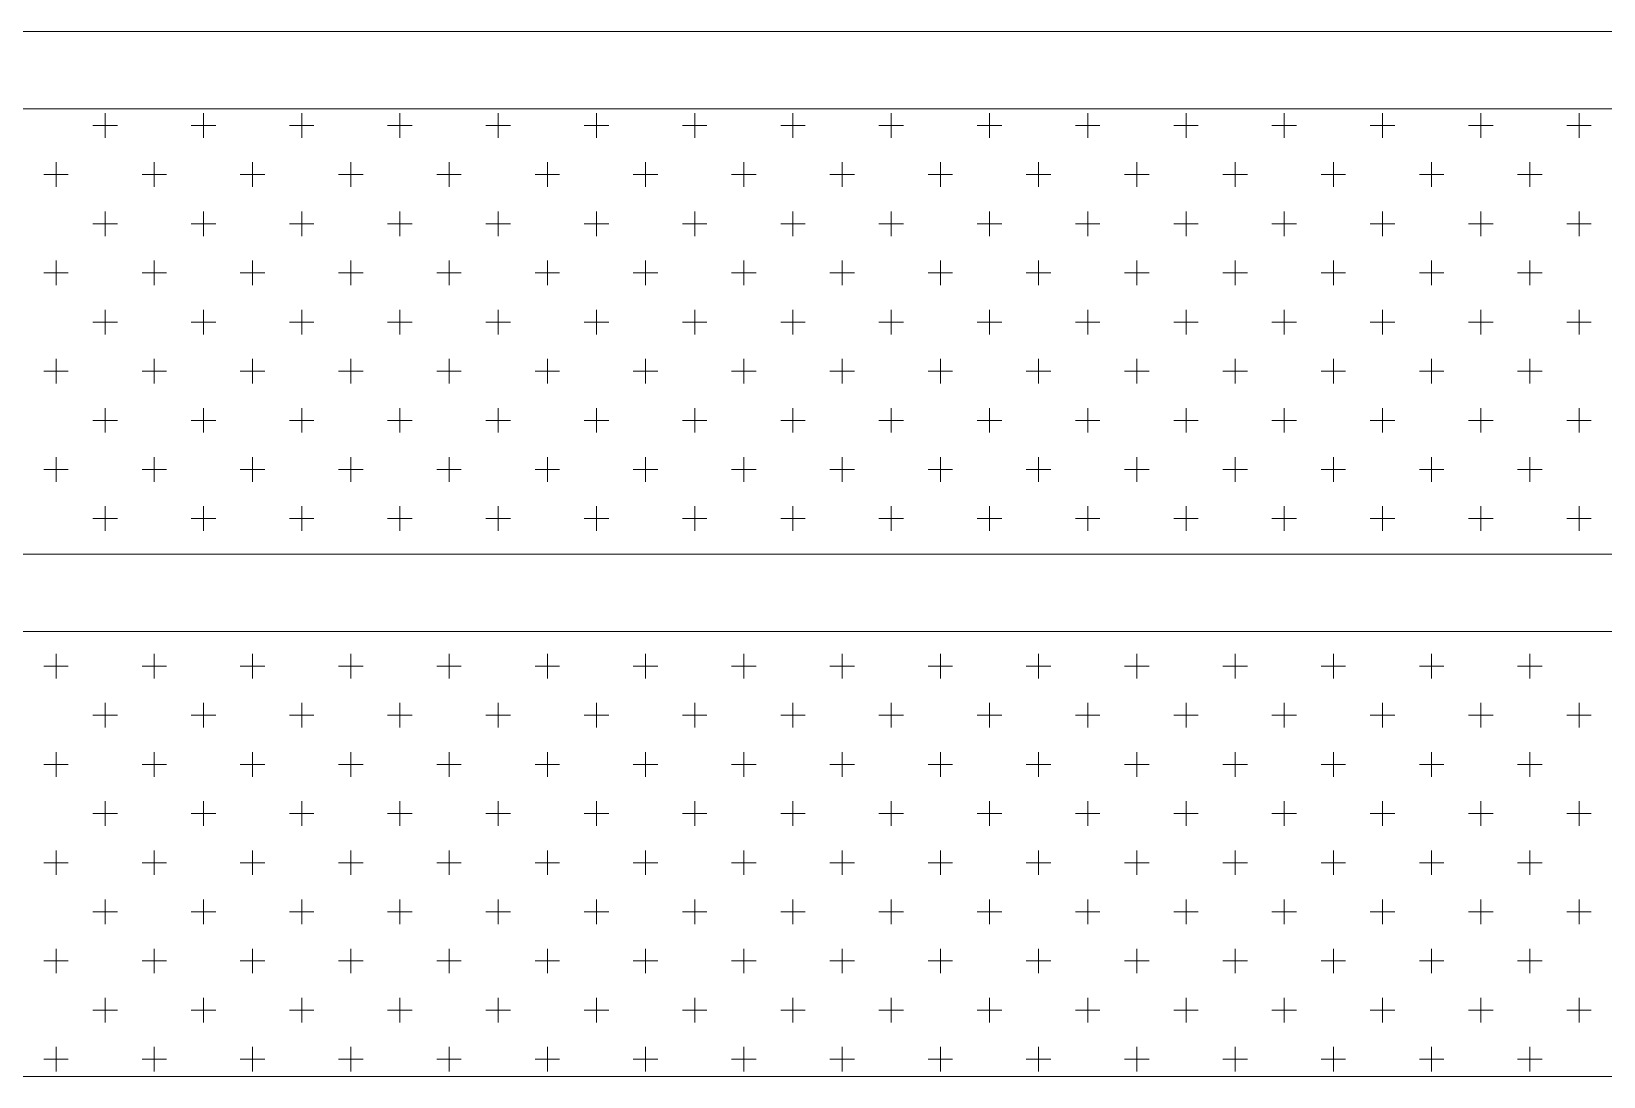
# Model space of a CAD drawing. Header units: millimetres. Extents: x -395 to 1008, y 9 to 692.
# Drawn here: x -330.712 to -328.68, y 28.171 to 29.521 of the extents above; entities that cross this region are included whole.
import ezdxf

# ---------------------------------------------------------------- set-up
doc = ezdxf.new("R2010")
doc.units = ezdxf.units.MM
doc.header["$LTSCALE"] = 0.1
doc.header["$MEASUREMENT"] = 0
doc.layers.add('.10 ultra fina', color=240, linetype='Continuous', lineweight=5)

# ---------------------------------------------------------------- blocks, each defined once
blk = doc.blocks.new('etwew')
at = {"layer": '.10 ultra fina', "color": 240, "lineweight": 5}
for p, q in [((356.4279, 89.6076), (381.3663, 89.6076)), ((356.4279, 89.5076), (381.3009, 89.5076)), ((362.5829, 89.4703), (362.5829, 89.5021)), ((362.7099, 89.4703), (362.7099, 89.5021)), ((362.8369, 89.4703), (362.8369, 89.5021)), ((362.9639, 89.4703), (362.9639, 89.5021)), ((363.0909, 89.4703), (363.0909, 89.5021)), ((363.2179, 89.4703), (363.2179, 89.5021)), ((363.3449, 89.4703), (363.3449, 89.5021)), ((363.4719, 89.4703), (363.4719, 89.5021)), ((363.5989, 89.4703), (363.5989, 89.5021)), ((363.7259, 89.4703), (363.7259, 89.5021)), ((363.8529, 89.4703), (363.8529, 89.5021)), ((363.9799, 89.4703), (363.9799, 89.5021)), ((364.1069, 89.4703), (364.1069, 89.5021)), ((364.2339, 89.4703), (364.2339, 89.5021)), ((364.3609, 89.4703), (364.3609, 89.5021)), ((364.4879, 89.4703), (364.4879, 89.5021)), ((362.567, 89.4862), (362.5987, 89.4862)), ((362.694, 89.4862), (362.7257, 89.4862)), ((362.821, 89.4862), (362.8527, 89.4862)), ((362.948, 89.4862), (362.9797, 89.4862)), ((363.075, 89.4862), (363.1067, 89.4862)), ((363.202, 89.4862), (363.2337, 89.4862)), ((363.329, 89.4862), (363.3607, 89.4862)), ((363.456, 89.4862), (363.4877, 89.4862)), ((363.583, 89.4862), (363.6147, 89.4862)), ((363.71, 89.4862), (363.7417, 89.4862)), ((363.837, 89.4862), (363.8687, 89.4862)), ((363.964, 89.4862), (363.9957, 89.4862)), ((364.091, 89.4862), (364.1227, 89.4862)), ((364.218, 89.4862), (364.2497, 89.4862)), ((364.345, 89.4862), (364.3767, 89.4862)), ((364.472, 89.4862), (364.5037, 89.4862)), ((362.5194, 89.4068), (362.5194, 89.4386)), ((362.6464, 89.4068), (362.6464, 89.4386)), ((362.7734, 89.4068), (362.7734, 89.4386)), ((362.9004, 89.4068), (362.9004, 89.4386)), ((363.0274, 89.4068), (363.0274, 89.4386)), ((363.1544, 89.4068), (363.1544, 89.4386)), ((363.2814, 89.4068), (363.2814, 89.4386)), ((363.4084, 89.4068), (363.4084, 89.4386)), ((363.5354, 89.4068), (363.5354, 89.4386)), ((363.6624, 89.4068), (363.6624, 89.4386)), ((363.7894, 89.4068), (363.7894, 89.4386)), ((363.9164, 89.4068), (363.9164, 89.4386)), ((364.0434, 89.4068), (364.0434, 89.4386)), ((364.1704, 89.4068), (364.1704, 89.4386)), ((364.2974, 89.4068), (364.2974, 89.4386)), ((364.4244, 89.4068), (364.4244, 89.4386)), ((362.5035, 89.4227), (362.5352, 89.4227)), ((362.6305, 89.4227), (362.6622, 89.4227)), ((362.7575, 89.4227), (362.7892, 89.4227)), ((362.8845, 89.4227), (362.9162, 89.4227)), ((363.0115, 89.4227), (363.0432, 89.4227)), ((363.1385, 89.4227), (363.1702, 89.4227)), ((363.2655, 89.4227), (363.2972, 89.4227)), ((363.3925, 89.4227), (363.4242, 89.4227)), ((363.5195, 89.4227), (363.5512, 89.4227)), ((363.6465, 89.4227), (363.6782, 89.4227)), ((363.7735, 89.4227), (363.8052, 89.4227)), ((363.9005, 89.4227), (363.9322, 89.4227)), ((364.0275, 89.4227), (364.0592, 89.4227)), ((364.1545, 89.4227), (364.1862, 89.4227)), ((364.2815, 89.4227), (364.3132, 89.4227)), ((364.4085, 89.4227), (364.4402, 89.4227)), ((362.5829, 89.3433), (362.5829, 89.3751)), ((362.7099, 89.3433), (362.7099, 89.3751)), ((362.8369, 89.3433), (362.8369, 89.3751)), ((362.9639, 89.3433), (362.9639, 89.3751)), ((363.0909, 89.3433), (363.0909, 89.3751)), ((363.2179, 89.3433), (363.2179, 89.3751)), ((363.3449, 89.3433), (363.3449, 89.3751)), ((363.4719, 89.3433), (363.4719, 89.3751)), ((363.5989, 89.3433), (363.5989, 89.3751)), ((363.7259, 89.3433), (363.7259, 89.3751)), ((363.8529, 89.3433), (363.8529, 89.3751)), ((363.9799, 89.3433), (363.9799, 89.3751)), ((364.1069, 89.3433), (364.1069, 89.3751)), ((364.2339, 89.3433), (364.2339, 89.3751)), ((364.3609, 89.3433), (364.3609, 89.3751)), ((364.4879, 89.3433), (364.4879, 89.3751)), ((362.567, 89.3592), (362.5987, 89.3592)), ((362.694, 89.3592), (362.7257, 89.3592)), ((362.821, 89.3592), (362.8527, 89.3592)), ((362.948, 89.3592), (362.9797, 89.3592)), ((363.075, 89.3592), (363.1067, 89.3592)), ((363.202, 89.3592), (363.2337, 89.3592)), ((363.329, 89.3592), (363.3607, 89.3592)), ((363.456, 89.3592), (363.4877, 89.3592)), ((363.583, 89.3592), (363.6147, 89.3592)), ((363.71, 89.3592), (363.7417, 89.3592)), ((363.837, 89.3592), (363.8687, 89.3592)), ((363.964, 89.3592), (363.9957, 89.3592)), ((364.091, 89.3592), (364.1227, 89.3592)), ((364.218, 89.3592), (364.2497, 89.3592)), ((364.345, 89.3592), (364.3767, 89.3592)), ((364.472, 89.3592), (364.5037, 89.3592)), ((362.5194, 89.2798), (362.5194, 89.3116)), ((362.6464, 89.2798), (362.6464, 89.3116)), ((362.7734, 89.2798), (362.7734, 89.3116)), ((362.9004, 89.2798), (362.9004, 89.3116)), ((363.0274, 89.2798), (363.0274, 89.3116)), ((363.1544, 89.2798), (363.1544, 89.3116)), ((363.2814, 89.2798), (363.2814, 89.3116)), ((363.4084, 89.2798), (363.4084, 89.3116)), ((363.5354, 89.2798), (363.5354, 89.3116)), ((363.6624, 89.2798), (363.6624, 89.3116)), ((363.7894, 89.2798), (363.7894, 89.3116)), ((363.9164, 89.2798), (363.9164, 89.3116)), ((364.0434, 89.2798), (364.0434, 89.3116)), ((364.1704, 89.2798), (364.1704, 89.3116)), ((364.2974, 89.2798), (364.2974, 89.3116)), ((364.4244, 89.2798), (364.4244, 89.3116)), ((362.5035, 89.2957), (362.5352, 89.2957)), ((362.6305, 89.2957), (362.6622, 89.2957)), ((362.7575, 89.2957), (362.7892, 89.2957)), ((362.8845, 89.2957), (362.9162, 89.2957)), ((363.0115, 89.2957), (363.0432, 89.2957)), ((363.1385, 89.2957), (363.1702, 89.2957)), ((363.2655, 89.2957), (363.2972, 89.2957)), ((363.3925, 89.2957), (363.4242, 89.2957)), ((363.5195, 89.2957), (363.5512, 89.2957)), ((363.6465, 89.2957), (363.6782, 89.2957)), ((363.7735, 89.2957), (363.8052, 89.2957)), ((363.9005, 89.2957), (363.9322, 89.2957)), ((364.0275, 89.2957), (364.0592, 89.2957)), ((364.1545, 89.2957), (364.1862, 89.2957)), ((364.2815, 89.2957), (364.3132, 89.2957)), ((364.4085, 89.2957), (364.4402, 89.2957)), ((362.5829, 89.2163), (362.5829, 89.2481)), ((362.7099, 89.2163), (362.7099, 89.2481)), ((362.8369, 89.2163), (362.8369, 89.2481)), ((362.9639, 89.2163), (362.9639, 89.2481)), ((363.0909, 89.2163), (363.0909, 89.2481)), ((363.2179, 89.2163), (363.2179, 89.2481)), ((363.3449, 89.2163), (363.3449, 89.2481)), ((363.4719, 89.2163), (363.4719, 89.2481)), ((363.5989, 89.2163), (363.5989, 89.2481)), ((363.7259, 89.2163), (363.7259, 89.2481)), ((363.8529, 89.2163), (363.8529, 89.2481)), ((363.9799, 89.2163), (363.9799, 89.2481)), ((364.1069, 89.2163), (364.1069, 89.2481)), ((364.2339, 89.2163), (364.2339, 89.2481)), ((364.3609, 89.2163), (364.3609, 89.2481)), ((364.4879, 89.2163), (364.4879, 89.2481)), ((362.567, 89.2322), (362.5987, 89.2322)), ((362.694, 89.2322), (362.7257, 89.2322)), ((362.821, 89.2322), (362.8527, 89.2322)), ((362.948, 89.2322), (362.9797, 89.2322)), ((363.075, 89.2322), (363.1067, 89.2322)), ((363.202, 89.2322), (363.2337, 89.2322)), ((363.329, 89.2322), (363.3607, 89.2322)), ((363.456, 89.2322), (363.4877, 89.2322)), ((363.583, 89.2322), (363.6147, 89.2322)), ((363.71, 89.2322), (363.7417, 89.2322)), ((363.837, 89.2322), (363.8687, 89.2322)), ((363.964, 89.2322), (363.9957, 89.2322)), ((364.091, 89.2322), (364.1227, 89.2322)), ((364.218, 89.2322), (364.2497, 89.2322)), ((364.345, 89.2322), (364.3767, 89.2322)), ((364.472, 89.2322), (364.5037, 89.2322)), ((362.5194, 89.1528), (362.5194, 89.1846)), ((362.6464, 89.1528), (362.6464, 89.1846)), ((362.7734, 89.1528), (362.7734, 89.1846)), ((362.9004, 89.1528), (362.9004, 89.1846)), ((363.0274, 89.1528), (363.0274, 89.1846)), ((363.1544, 89.1528), (363.1544, 89.1846)), ((363.2814, 89.1528), (363.2814, 89.1846)), ((363.4084, 89.1528), (363.4084, 89.1846)), ((363.5354, 89.1528), (363.5354, 89.1846)), ((363.6624, 89.1528), (363.6624, 89.1846)), ((363.7894, 89.1528), (363.7894, 89.1846)), ((363.9164, 89.1528), (363.9164, 89.1846)), ((364.0434, 89.1528), (364.0434, 89.1846)), ((364.1704, 89.1528), (364.1704, 89.1846)), ((364.2974, 89.1528), (364.2974, 89.1846)), ((364.4244, 89.1528), (364.4244, 89.1846)), ((362.5035, 89.1687), (362.5352, 89.1687)), ((362.6305, 89.1687), (362.6622, 89.1687)), ((362.7575, 89.1687), (362.7892, 89.1687)), ((362.8845, 89.1687), (362.9162, 89.1687)), ((363.0115, 89.1687), (363.0432, 89.1687)), ((363.1385, 89.1687), (363.1702, 89.1687)), ((363.2655, 89.1687), (363.2972, 89.1687)), ((363.3925, 89.1687), (363.4242, 89.1687)), ((363.5195, 89.1687), (363.5512, 89.1687)), ((363.6465, 89.1687), (363.6782, 89.1687)), ((363.7735, 89.1687), (363.8052, 89.1687)), ((363.9005, 89.1687), (363.9322, 89.1687)), ((364.0275, 89.1687), (364.0592, 89.1687)), ((364.1545, 89.1687), (364.1862, 89.1687)), ((364.2815, 89.1687), (364.3132, 89.1687)), ((364.4085, 89.1687), (364.4402, 89.1687)), ((362.567, 89.1052), (362.5987, 89.1052)), ((362.5829, 89.0893), (362.5829, 89.1211)), ((362.694, 89.1052), (362.7257, 89.1052)), ((362.7099, 89.0893), (362.7099, 89.1211)), ((362.821, 89.1052), (362.8527, 89.1052)), ((362.8369, 89.0893), (362.8369, 89.1211)), ((362.948, 89.1052), (362.9797, 89.1052)), ((362.9639, 89.0893), (362.9639, 89.1211)), ((363.075, 89.1052), (363.1067, 89.1052)), ((363.0909, 89.0893), (363.0909, 89.1211)), ((363.202, 89.1052), (363.2337, 89.1052)), ((363.2179, 89.0893), (363.2179, 89.1211)), ((363.329, 89.1052), (363.3607, 89.1052)), ((363.3449, 89.0893), (363.3449, 89.1211)), ((363.456, 89.1052), (363.4877, 89.1052)), ((363.4719, 89.0893), (363.4719, 89.1211)), ((363.583, 89.1052), (363.6147, 89.1052)), ((363.5989, 89.0893), (363.5989, 89.1211)), ((363.71, 89.1052), (363.7417, 89.1052)), ((363.7259, 89.0893), (363.7259, 89.1211)), ((363.837, 89.1052), (363.8687, 89.1052)), ((363.8529, 89.0893), (363.8529, 89.1211)), ((363.964, 89.1052), (363.9957, 89.1052)), ((363.9799, 89.0893), (363.9799, 89.1211)), ((364.091, 89.1052), (364.1227, 89.1052)), ((364.1069, 89.0893), (364.1069, 89.1211)), ((364.218, 89.1052), (364.2497, 89.1052)), ((364.2339, 89.0893), (364.2339, 89.1211)), ((364.345, 89.1052), (364.3767, 89.1052)), ((364.3609, 89.0893), (364.3609, 89.1211)), ((364.472, 89.1052), (364.5037, 89.1052)), ((364.4879, 89.0893), (364.4879, 89.1211)), ((362.5194, 89.0258), (362.5194, 89.0576)), ((362.6464, 89.0258), (362.6464, 89.0576)), ((362.7734, 89.0258), (362.7734, 89.0576)), ((362.9004, 89.0258), (362.9004, 89.0576)), ((363.0274, 89.0258), (363.0274, 89.0576)), ((363.1544, 89.0258), (363.1544, 89.0576)), ((363.2814, 89.0258), (363.2814, 89.0576)), ((363.4084, 89.0258), (363.4084, 89.0576)), ((363.5354, 89.0258), (363.5354, 89.0576)), ((363.6624, 89.0258), (363.6624, 89.0576)), ((363.7894, 89.0258), (363.7894, 89.0576)), ((363.9164, 89.0258), (363.9164, 89.0576)), ((364.0434, 89.0258), (364.0434, 89.0576)), ((364.1704, 89.0258), (364.1704, 89.0576)), ((364.2974, 89.0258), (364.2974, 89.0576)), ((364.4244, 89.0258), (364.4244, 89.0576)), ((362.5035, 89.0417), (362.5352, 89.0417)), ((362.6305, 89.0417), (362.6622, 89.0417)), ((362.7575, 89.0417), (362.7892, 89.0417)), ((362.8845, 89.0417), (362.9162, 89.0417)), ((363.0115, 89.0417), (363.0432, 89.0417)), ((363.1385, 89.0417), (363.1702, 89.0417)), ((363.2655, 89.0417), (363.2972, 89.0417)), ((363.3925, 89.0417), (363.4242, 89.0417)), ((363.5195, 89.0417), (363.5512, 89.0417)), ((363.6465, 89.0417), (363.6782, 89.0417)), ((363.7735, 89.0417), (363.8052, 89.0417)), ((363.9005, 89.0417), (363.9322, 89.0417)), ((364.0275, 89.0417), (364.0592, 89.0417)), ((364.1545, 89.0417), (364.1862, 89.0417)), ((364.2815, 89.0417), (364.3132, 89.0417)), ((364.4085, 89.0417), (364.4402, 89.0417)), ((362.5829, 88.9623), (362.5829, 88.9941)), ((362.7099, 88.9623), (362.7099, 88.9941)), ((362.8369, 88.9623), (362.8369, 88.9941)), ((362.9639, 88.9623), (362.9639, 88.9941)), ((363.0909, 88.9623), (363.0909, 88.9941)), ((363.2179, 88.9623), (363.2179, 88.9941)), ((363.3449, 88.9623), (363.3449, 88.9941)), ((363.4719, 88.9623), (363.4719, 88.9941)), ((363.5989, 88.9623), (363.5989, 88.9941)), ((363.7259, 88.9623), (363.7259, 88.9941)), ((363.8529, 88.9623), (363.8529, 88.9941)), ((363.9799, 88.9623), (363.9799, 88.9941)), ((364.1069, 88.9623), (364.1069, 88.9941)), ((364.2339, 88.9623), (364.2339, 88.9941)), ((364.3609, 88.9623), (364.3609, 88.9941)), ((364.4879, 88.9623), (364.4879, 88.9941)), ((362.567, 88.9782), (362.5987, 88.9782)), ((362.694, 88.9782), (362.7257, 88.9782)), ((362.821, 88.9782), (362.8527, 88.9782)), ((362.948, 88.9782), (362.9797, 88.9782)), ((363.075, 88.9782), (363.1067, 88.9782)), ((363.202, 88.9782), (363.2337, 88.9782)), ((363.329, 88.9782), (363.3607, 88.9782)), ((363.456, 88.9782), (363.4877, 88.9782)), ((363.583, 88.9782), (363.6147, 88.9782)), ((363.71, 88.9782), (363.7417, 88.9782)), ((363.837, 88.9782), (363.8687, 88.9782)), ((363.964, 88.9782), (363.9957, 88.9782)), ((364.091, 88.9782), (364.1227, 88.9782)), ((364.218, 88.9782), (364.2497, 88.9782)), ((364.345, 88.9782), (364.3767, 88.9782)), ((364.472, 88.9782), (364.5037, 88.9782)), ((356.4279, 88.9325), (381.7008, 88.9325)), ((356.4279, 88.8325), (381.8536, 88.8325)), ((362.5194, 88.7718), (362.5194, 88.8036)), ((362.6464, 88.7718), (362.6464, 88.8036)), ((362.7734, 88.7718), (362.7734, 88.8036)), ((362.9004, 88.7718), (362.9004, 88.8036)), ((363.0274, 88.7718), (363.0274, 88.8036)), ((363.1544, 88.7718), (363.1544, 88.8036)), ((363.2814, 88.7718), (363.2814, 88.8036)), ((363.4084, 88.7718), (363.4084, 88.8036)), ((363.5354, 88.7718), (363.5354, 88.8036)), ((363.6624, 88.7718), (363.6624, 88.8036)), ((363.7894, 88.7718), (363.7894, 88.8036)), ((363.9164, 88.7718), (363.9164, 88.8036)), ((364.0434, 88.7718), (364.0434, 88.8036)), ((364.1704, 88.7718), (364.1704, 88.8036)), ((364.2974, 88.7718), (364.2974, 88.8036)), ((364.4244, 88.7718), (364.4244, 88.8036)), ((362.5035, 88.7877), (362.5352, 88.7877)), ((362.6305, 88.7877), (362.6622, 88.7877)), ((362.7575, 88.7877), (362.7892, 88.7877)), ((362.8845, 88.7877), (362.9162, 88.7877)), ((363.0115, 88.7877), (363.0432, 88.7877)), ((363.1385, 88.7877), (363.1702, 88.7877)), ((363.2655, 88.7877), (363.2972, 88.7877)), ((363.3925, 88.7877), (363.4242, 88.7877)), ((363.5195, 88.7877), (363.5512, 88.7877)), ((363.6465, 88.7877), (363.6782, 88.7877)), ((363.7735, 88.7877), (363.8052, 88.7877)), ((363.9005, 88.7877), (363.9322, 88.7877)), ((364.0275, 88.7877), (364.0592, 88.7877)), ((364.1545, 88.7877), (364.1862, 88.7877)), ((364.2815, 88.7877), (364.3132, 88.7877)), ((364.4085, 88.7877), (364.4402, 88.7877)), ((362.5829, 88.7083), (362.5829, 88.7401)), ((362.7099, 88.7083), (362.7099, 88.7401)), ((362.8369, 88.7083), (362.8369, 88.7401)), ((362.9639, 88.7083), (362.9639, 88.7401)), ((363.0909, 88.7083), (363.0909, 88.7401)), ((363.2179, 88.7083), (363.2179, 88.7401)), ((363.3449, 88.7083), (363.3449, 88.7401)), ((363.4719, 88.7083), (363.4719, 88.7401)), ((363.5989, 88.7083), (363.5989, 88.7401)), ((363.7259, 88.7083), (363.7259, 88.7401)), ((363.8529, 88.7083), (363.8529, 88.7401)), ((363.9799, 88.7083), (363.9799, 88.7401)), ((364.1069, 88.7083), (364.1069, 88.7401)), ((364.2339, 88.7083), (364.2339, 88.7401)), ((364.3609, 88.7083), (364.3609, 88.7401)), ((364.4879, 88.7083), (364.4879, 88.7401)), ((362.567, 88.7242), (362.5987, 88.7242)), ((362.694, 88.7242), (362.7257, 88.7242)), ((362.821, 88.7242), (362.8527, 88.7242)), ((362.948, 88.7242), (362.9797, 88.7242)), ((363.075, 88.7242), (363.1067, 88.7242)), ((363.202, 88.7242), (363.2337, 88.7242)), ((363.329, 88.7242), (363.3607, 88.7242)), ((363.456, 88.7242), (363.4877, 88.7242)), ((363.583, 88.7242), (363.6147, 88.7242)), ((363.71, 88.7242), (363.7417, 88.7242)), ((363.837, 88.7242), (363.8687, 88.7242)), ((363.964, 88.7242), (363.9957, 88.7242)), ((364.091, 88.7242), (364.1227, 88.7242)), ((364.218, 88.7242), (364.2497, 88.7242)), ((364.345, 88.7242), (364.3767, 88.7242)), ((364.472, 88.7242), (364.5037, 88.7242)), ((362.5194, 88.6448), (362.5194, 88.6766)), ((362.6464, 88.6448), (362.6464, 88.6766)), ((362.7734, 88.6448), (362.7734, 88.6766)), ((362.9004, 88.6448), (362.9004, 88.6766)), ((363.0274, 88.6448), (363.0274, 88.6766)), ((363.1544, 88.6448), (363.1544, 88.6766)), ((363.2814, 88.6448), (363.2814, 88.6766)), ((363.4084, 88.6448), (363.4084, 88.6766)), ((363.5354, 88.6448), (363.5354, 88.6766)), ((363.6624, 88.6448), (363.6624, 88.6766)), ((363.7894, 88.6448), (363.7894, 88.6766)), ((363.9164, 88.6448), (363.9164, 88.6766)), ((364.0434, 88.6448), (364.0434, 88.6766)), ((364.1704, 88.6448), (364.1704, 88.6766)), ((364.2974, 88.6448), (364.2974, 88.6766)), ((364.4244, 88.6448), (364.4244, 88.6766)), ((362.5035, 88.6607), (362.5352, 88.6607)), ((362.6305, 88.6607), (362.6622, 88.6607)), ((362.7575, 88.6607), (362.7892, 88.6607)), ((362.8845, 88.6607), (362.9162, 88.6607)), ((363.0115, 88.6607), (363.0432, 88.6607)), ((363.1385, 88.6607), (363.1702, 88.6607)), ((363.2655, 88.6607), (363.2972, 88.6607)), ((363.3925, 88.6607), (363.4242, 88.6607)), ((363.5195, 88.6607), (363.5512, 88.6607)), ((363.6465, 88.6607), (363.6782, 88.6607)), ((363.7735, 88.6607), (363.8052, 88.6607)), ((363.9005, 88.6607), (363.9322, 88.6607)), ((364.0275, 88.6607), (364.0592, 88.6607)), ((364.1545, 88.6607), (364.1862, 88.6607)), ((364.2815, 88.6607), (364.3132, 88.6607)), ((364.4085, 88.6607), (364.4402, 88.6607)), ((362.567, 88.5972), (362.5987, 88.5972)), ((362.5829, 88.5813), (362.5829, 88.6131)), ((362.694, 88.5972), (362.7257, 88.5972)), ((362.7099, 88.5813), (362.7099, 88.6131)), ((362.821, 88.5972), (362.8527, 88.5972)), ((362.8369, 88.5813), (362.8369, 88.6131)), ((362.948, 88.5972), (362.9797, 88.5972)), ((362.9639, 88.5813), (362.9639, 88.6131)), ((363.075, 88.5972), (363.1067, 88.5972)), ((363.0909, 88.5813), (363.0909, 88.6131)), ((363.202, 88.5972), (363.2337, 88.5972)), ((363.2179, 88.5813), (363.2179, 88.6131)), ((363.329, 88.5972), (363.3607, 88.5972)), ((363.3449, 88.5813), (363.3449, 88.6131)), ((363.456, 88.5972), (363.4877, 88.5972)), ((363.4719, 88.5813), (363.4719, 88.6131)), ((363.583, 88.5972), (363.6147, 88.5972)), ((363.5989, 88.5813), (363.5989, 88.6131)), ((363.71, 88.5972), (363.7417, 88.5972)), ((363.7259, 88.5813), (363.7259, 88.6131)), ((363.837, 88.5972), (363.8687, 88.5972)), ((363.8529, 88.5813), (363.8529, 88.6131)), ((363.964, 88.5972), (363.9957, 88.5972)), ((363.9799, 88.5813), (363.9799, 88.6131)), ((364.091, 88.5972), (364.1227, 88.5972)), ((364.1069, 88.5813), (364.1069, 88.6131)), ((364.218, 88.5972), (364.2497, 88.5972)), ((364.2339, 88.5813), (364.2339, 88.6131)), ((364.345, 88.5972), (364.3767, 88.5972)), ((364.3609, 88.5813), (364.3609, 88.6131)), ((364.472, 88.5972), (364.5037, 88.5972)), ((364.4879, 88.5813), (364.4879, 88.6131)), ((362.5194, 88.5178), (362.5194, 88.5496)), ((362.6464, 88.5178), (362.6464, 88.5496)), ((362.7734, 88.5178), (362.7734, 88.5496)), ((362.9004, 88.5178), (362.9004, 88.5496)), ((363.0274, 88.5178), (363.0274, 88.5496)), ((363.1544, 88.5178), (363.1544, 88.5496)), ((363.2814, 88.5178), (363.2814, 88.5496)), ((363.4084, 88.5178), (363.4084, 88.5496)), ((363.5354, 88.5178), (363.5354, 88.5496)), ((363.6624, 88.5178), (363.6624, 88.5496)), ((363.7894, 88.5178), (363.7894, 88.5496)), ((363.9164, 88.5178), (363.9164, 88.5496)), ((364.0434, 88.5178), (364.0434, 88.5496)), ((364.1704, 88.5178), (364.1704, 88.5496)), ((364.2974, 88.5178), (364.2974, 88.5496)), ((364.4244, 88.5178), (364.4244, 88.5496)), ((362.5035, 88.5337), (362.5352, 88.5337)), ((362.6305, 88.5337), (362.6622, 88.5337)), ((362.7575, 88.5337), (362.7892, 88.5337)), ((362.8845, 88.5337), (362.9162, 88.5337)), ((363.0115, 88.5337), (363.0432, 88.5337)), ((363.1385, 88.5337), (363.1702, 88.5337)), ((363.2655, 88.5337), (363.2972, 88.5337)), ((363.3925, 88.5337), (363.4242, 88.5337)), ((363.5195, 88.5337), (363.5512, 88.5337)), ((363.6465, 88.5337), (363.6782, 88.5337)), ((363.7735, 88.5337), (363.8052, 88.5337)), ((363.9005, 88.5337), (363.9322, 88.5337)), ((364.0275, 88.5337), (364.0592, 88.5337)), ((364.1545, 88.5337), (364.1862, 88.5337)), ((364.2815, 88.5337), (364.3132, 88.5337)), ((364.4085, 88.5337), (364.4402, 88.5337)), ((362.5829, 88.4543), (362.5829, 88.4861)), ((362.7099, 88.4543), (362.7099, 88.4861)), ((362.8369, 88.4543), (362.8369, 88.4861)), ((362.9639, 88.4543), (362.9639, 88.4861)), ((363.0909, 88.4543), (363.0909, 88.4861)), ((363.2179, 88.4543), (363.2179, 88.4861)), ((363.3449, 88.4543), (363.3449, 88.4861)), ((363.4719, 88.4543), (363.4719, 88.4861)), ((363.5989, 88.4543), (363.5989, 88.4861)), ((363.7259, 88.4543), (363.7259, 88.4861)), ((363.8529, 88.4543), (363.8529, 88.4861)), ((363.9799, 88.4543), (363.9799, 88.4861)), ((364.1069, 88.4543), (364.1069, 88.4861)), ((364.2339, 88.4543), (364.2339, 88.4861)), ((364.3609, 88.4543), (364.3609, 88.4861)), ((364.4879, 88.4543), (364.4879, 88.4861)), ((362.567, 88.4702), (362.5987, 88.4702)), ((362.694, 88.4702), (362.7257, 88.4702)), ((362.821, 88.4702), (362.8527, 88.4702)), ((362.948, 88.4702), (362.9797, 88.4702)), ((363.075, 88.4702), (363.1067, 88.4702)), ((363.202, 88.4702), (363.2337, 88.4702)), ((363.329, 88.4702), (363.3607, 88.4702)), ((363.456, 88.4702), (363.4877, 88.4702)), ((363.583, 88.4702), (363.6147, 88.4702)), ((363.71, 88.4702), (363.7417, 88.4702)), ((363.837, 88.4702), (363.8687, 88.4702)), ((363.964, 88.4702), (363.9957, 88.4702)), ((364.091, 88.4702), (364.1227, 88.4702)), ((364.218, 88.4702), (364.2497, 88.4702)), ((364.345, 88.4702), (364.3767, 88.4702)), ((364.472, 88.4702), (364.5037, 88.4702)), ((362.5194, 88.3908), (362.5194, 88.4226)), ((362.6464, 88.3908), (362.6464, 88.4226)), ((362.7734, 88.3908), (362.7734, 88.4226)), ((362.9004, 88.3908), (362.9004, 88.4226)), ((363.0274, 88.3908), (363.0274, 88.4226)), ((363.1544, 88.3908), (363.1544, 88.4226)), ((363.2814, 88.3908), (363.2814, 88.4226)), ((363.4084, 88.3908), (363.4084, 88.4226)), ((363.5354, 88.3908), (363.5354, 88.4226)), ((363.6624, 88.3908), (363.6624, 88.4226)), ((363.7894, 88.3908), (363.7894, 88.4226)), ((363.9164, 88.3908), (363.9164, 88.4226)), ((364.0434, 88.3908), (364.0434, 88.4226)), ((364.1704, 88.3908), (364.1704, 88.4226)), ((364.2974, 88.3908), (364.2974, 88.4226)), ((364.4244, 88.3908), (364.4244, 88.4226)), ((362.5035, 88.4067), (362.5352, 88.4067)), ((362.6305, 88.4067), (362.6622, 88.4067)), ((362.7575, 88.4067), (362.7892, 88.4067)), ((362.8845, 88.4067), (362.9162, 88.4067)), ((363.0115, 88.4067), (363.0432, 88.4067)), ((363.1385, 88.4067), (363.1702, 88.4067)), ((363.2655, 88.4067), (363.2972, 88.4067)), ((363.3925, 88.4067), (363.4242, 88.4067)), ((363.5195, 88.4067), (363.5512, 88.4067)), ((363.6465, 88.4067), (363.6782, 88.4067)), ((363.7735, 88.4067), (363.8052, 88.4067)), ((363.9005, 88.4067), (363.9322, 88.4067)), ((364.0275, 88.4067), (364.0592, 88.4067)), ((364.1545, 88.4067), (364.1862, 88.4067)), ((364.2815, 88.4067), (364.3132, 88.4067)), ((364.4085, 88.4067), (364.4402, 88.4067)), ((362.5829, 88.3273), (362.5829, 88.3591)), ((362.7099, 88.3273), (362.7099, 88.3591)), ((362.8369, 88.3273), (362.8369, 88.3591)), ((362.9639, 88.3273), (362.9639, 88.3591)), ((363.0909, 88.3273), (363.0909, 88.3591)), ((363.2179, 88.3273), (363.2179, 88.3591)), ((363.3449, 88.3273), (363.3449, 88.3591)), ((363.4719, 88.3273), (363.4719, 88.3591)), ((363.5989, 88.3273), (363.5989, 88.3591)), ((363.7259, 88.3273), (363.7259, 88.3591)), ((363.8529, 88.3273), (363.8529, 88.3591)), ((363.9799, 88.3273), (363.9799, 88.3591)), ((364.1069, 88.3273), (364.1069, 88.3591)), ((364.2339, 88.3273), (364.2339, 88.3591)), ((364.3609, 88.3273), (364.3609, 88.3591)), ((364.4879, 88.3273), (364.4879, 88.3591)), ((362.567, 88.3432), (362.5987, 88.3432)), ((362.694, 88.3432), (362.7257, 88.3432)), ((362.821, 88.3432), (362.8527, 88.3432)), ((362.948, 88.3432), (362.9797, 88.3432)), ((363.075, 88.3432), (363.1067, 88.3432)), ((363.202, 88.3432), (363.2337, 88.3432)), ((363.329, 88.3432), (363.3607, 88.3432)), ((363.456, 88.3432), (363.4877, 88.3432)), ((363.583, 88.3432), (363.6147, 88.3432)), ((363.71, 88.3432), (363.7417, 88.3432)), ((363.837, 88.3432), (363.8687, 88.3432)), ((363.964, 88.3432), (363.9957, 88.3432)), ((364.091, 88.3432), (364.1227, 88.3432)), ((364.218, 88.3432), (364.2497, 88.3432)), ((364.345, 88.3432), (364.3767, 88.3432)), ((364.472, 88.3432), (364.5037, 88.3432)), ((362.5194, 88.2638), (362.5194, 88.2956)), ((362.6464, 88.2638), (362.6464, 88.2956)), ((362.7734, 88.2638), (362.7734, 88.2956)), ((362.9004, 88.2638), (362.9004, 88.2956)), ((363.0274, 88.2638), (363.0274, 88.2956)), ((363.1544, 88.2638), (363.1544, 88.2956)), ((363.2814, 88.2638), (363.2814, 88.2956)), ((363.4084, 88.2638), (363.4084, 88.2956)), ((363.5354, 88.2638), (363.5354, 88.2956)), ((363.6624, 88.2638), (363.6624, 88.2956)), ((363.7894, 88.2638), (363.7894, 88.2956)), ((363.9164, 88.2638), (363.9164, 88.2956)), ((364.0434, 88.2638), (364.0434, 88.2956)), ((364.1704, 88.2638), (364.1704, 88.2956)), ((364.2974, 88.2638), (364.2974, 88.2956)), ((364.4244, 88.2638), (364.4244, 88.2956)), ((362.5035, 88.2797), (362.5352, 88.2797)), ((362.6305, 88.2797), (362.6622, 88.2797)), ((362.7575, 88.2797), (362.7892, 88.2797)), ((362.8845, 88.2797), (362.9162, 88.2797)), ((363.0115, 88.2797), (363.0432, 88.2797)), ((363.1385, 88.2797), (363.1702, 88.2797)), ((363.2655, 88.2797), (363.2972, 88.2797)), ((363.3925, 88.2797), (363.4242, 88.2797)), ((363.5195, 88.2797), (363.5512, 88.2797)), ((363.6465, 88.2797), (363.6782, 88.2797)), ((363.7735, 88.2797), (363.8052, 88.2797)), ((363.9005, 88.2797), (363.9322, 88.2797)), ((364.0275, 88.2797), (364.0592, 88.2797)), ((364.1545, 88.2797), (364.1862, 88.2797)), ((364.2815, 88.2797), (364.3132, 88.2797)), ((364.4085, 88.2797), (364.4402, 88.2797)), ((356.4279, 88.2574), (382.7322, 88.2574))]:
    blk.add_line(p, q, dxfattribs=at)

msp = doc.modelspace()

# ---------------------------------------------------------------- block references
at = {"layer": '.10 ultra fina', "color": 240, "lineweight": 5}
msp.add_blockref('etwew', (-693.1998, -60.0867), dxfattribs=at)

doc.saveas('drawing.dxf')
